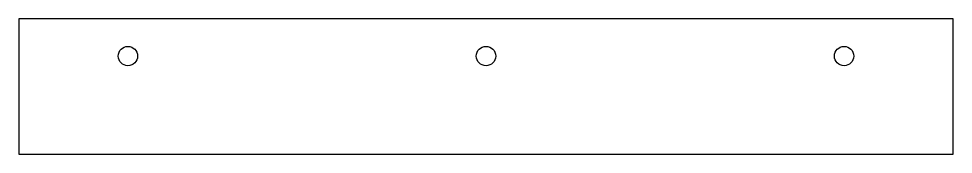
# Model space of a CAD drawing. Header units: millimetres. Extents: x 0 to 870, y 0 to 126.
import ezdxf

# ---------------------------------------------------------------- set-up
doc = ezdxf.new("R2010")
doc.units = ezdxf.units.MM
doc.layers.add('CORTE', color=7, linetype='CONTINUOUS')

msp = doc.modelspace()

# ---------------------------------------------------------------- linework, layer by layer
at = {"layer": 'CORTE'}
msp.add_lwpolyline([(0, 0), (870, 0), (870, 126.12), (0, 126.12)], close=True, dxfattribs=at)
for centre in [(101.67, 91.37), (435, 91.37), (768.33, 91.37)]:
    msp.add_circle(centre, 9, dxfattribs=at)

doc.saveas('drawing.dxf')
